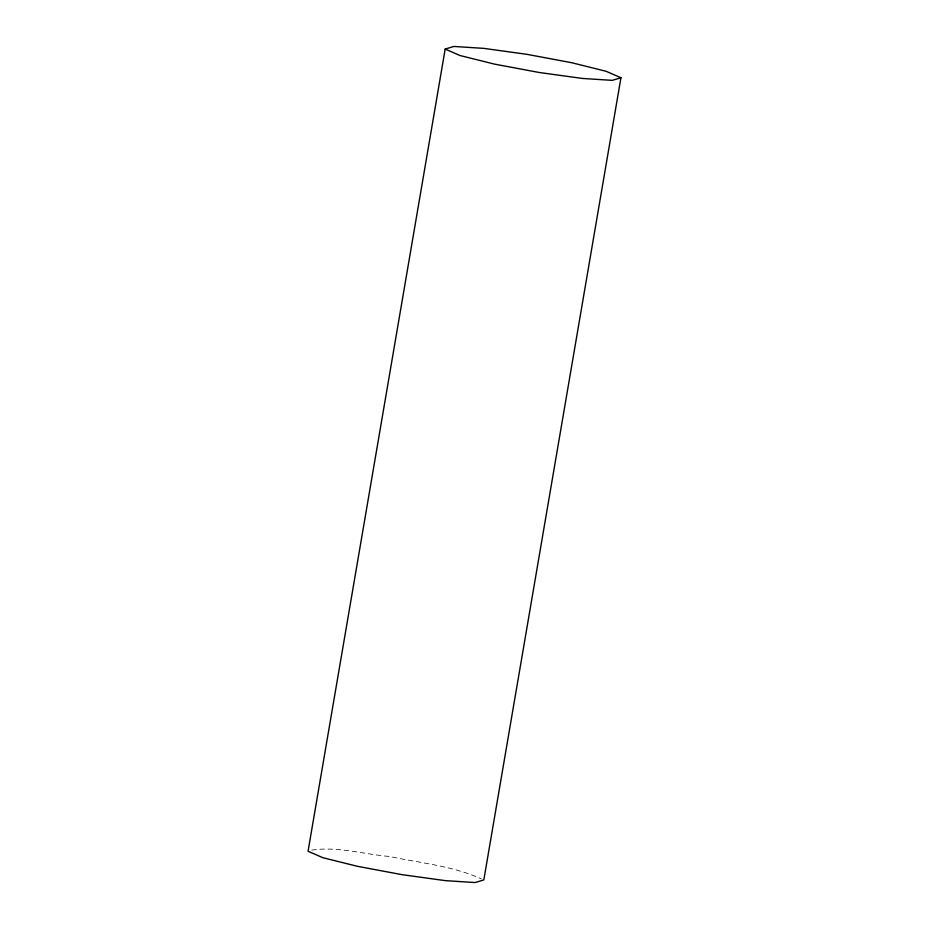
<?xml version="1.0" encoding="UTF-8"?>
<svg xmlns="http://www.w3.org/2000/svg" width="929" height="929" viewBox="0 0 929 929"><rect width="100%" height="100%" fill="white"/><g stroke="black" fill="none" stroke-linecap="round" stroke-linejoin="round"><path stroke-width="0.7" stroke-dasharray="4.64 3.48" d="M311.784 850.14C337.285 846.145 364.191 854.366 389.75 856.503C420.361 863.111 452.551 865.84 481.338 878.846"/><path stroke-width="1.39" d="M445.177 49.074L308.056 851.254L322.932 857.722L357.363 866.292L402.129 874.677L445.246 880.634L475.137 882.55L483.823 879.926L620.944 77.746L606.068 71.278L571.637 62.707L526.871 54.323L483.754 48.366L453.863 46.45L445.177 49.074L460.052 55.543L494.483 64.113L539.25 72.497L582.367 78.442L612.257 80.358L620.944 77.746"/></g></svg>
